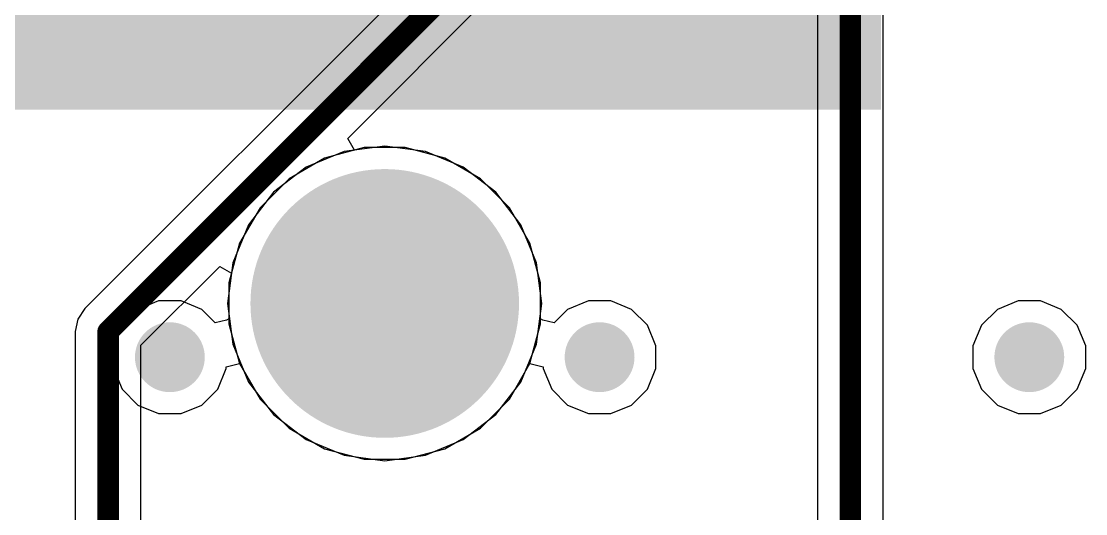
# Model space of a CAD drawing. Header units: inches. Extents: x 0.3 to 52.1, y -1.7 to 36.7.
# Drawn here: x 21.12 to 31.02, y 7.04 to 11.62 of the extents above; entities that cross this region are included whole.
import ezdxf

# ---------------------------------------------------------------- set-up
doc = ezdxf.new("R2010")
doc.units = ezdxf.units.IN
for name, color, linetype in [('Bottom Layer', 5, 'Continuous'), ('Bottom Overlay', 54, 'Continuous'), ('Bottom Solder', 6, 'Continuous'), ('Internal1', 16, 'Continuous'), ('Internal2', 76, 'Continuous'), ('Multi-Layer', 9, 'Continuous'), ('Pad Holes', 156, 'Continuous'), ('Top Layer', 1, 'Continuous'), ('Top Solder', 216, 'Continuous'), ('Via Holes', 16, 'Continuous')]:
    doc.layers.add(name, color=color, linetype=linetype)

msp = doc.modelspace()

# ---------------------------------------------------------------- hatches: boundary and pattern name
at = {"layer": 'Bottom Layer'}
h = msp.add_hatch(color=5, dxfattribs=at)
edge = h.paths.add_edge_path()
edge.add_arc((24.5, 9), 0.762, 0, 360)
h = msp.add_hatch(color=5, dxfattribs=at)
edge = h.paths.add_edge_path()
edge.add_arc((22.5, 8.5), 0.325, 0, 360)
h = msp.add_hatch(color=5, dxfattribs=at)
edge = h.paths.add_edge_path()
edge.add_arc((26.5, 8.5), 0.325, 0, 360)
h = msp.add_hatch(color=5, dxfattribs=at)
edge = h.paths.add_edge_path()
edge.add_arc((30.5, 8.5), 0.325, 0, 360)
at = {"layer": 'Bottom Overlay'}
msp.add_hatch(color=54, dxfattribs=at).paths.add_polyline_path([(4.3577, 10.804), (29.1197, 10.804), (29.1197, 16.083), (4.3577, 16.083)])
at = {"layer": 'Bottom Solder'}
h = msp.add_hatch(color=6, dxfattribs=at)
edge = h.paths.add_edge_path()
edge.add_arc((24.5, 9), 0.812, 0, 360)
at = {"layer": 'Internal1'}
h = msp.add_hatch(color=16, dxfattribs=at)
edge = h.paths.add_edge_path()
edge.add_arc((24.5, 9), 0.762, 0, 360)
h = msp.add_hatch(color=16, dxfattribs=at)
edge = h.paths.add_edge_path()
edge.add_arc((22.5, 8.5), 0.325, 0, 360)
h = msp.add_hatch(color=16, dxfattribs=at)
edge = h.paths.add_edge_path()
edge.add_arc((26.5, 8.5), 0.325, 0, 360)
h = msp.add_hatch(color=16, dxfattribs=at)
edge = h.paths.add_edge_path()
edge.add_arc((30.5, 8.5), 0.325, 0, 360)
at = {"layer": 'Internal2'}
h = msp.add_hatch(color=76, dxfattribs=at)
edge = h.paths.add_edge_path()
edge.add_arc((24.5, 9), 0.762, 0, 360)
h = msp.add_hatch(color=76, dxfattribs=at)
edge = h.paths.add_edge_path()
edge.add_arc((22.5, 8.5), 0.325, 0, 360)
h = msp.add_hatch(color=76, dxfattribs=at)
edge = h.paths.add_edge_path()
edge.add_arc((26.5, 8.5), 0.325, 0, 360)
h = msp.add_hatch(color=76, dxfattribs=at)
edge = h.paths.add_edge_path()
edge.add_arc((30.5, 8.5), 0.325, 0, 360)
at = {"layer": 'Multi-Layer'}
h = msp.add_hatch(color=9, dxfattribs=at)
edge = h.paths.add_edge_path()
edge.add_arc((24.5, 9), 0.762, 0, 360)
at = {"layer": 'Pad Holes'}
h = msp.add_hatch(color=7, dxfattribs=at)
edge = h.paths.add_edge_path()
edge.add_arc((24.5, 9), 1.25, 0, 360)
at = {"layer": 'Top Layer'}
h = msp.add_hatch(color=1, dxfattribs=at)
edge = h.paths.add_edge_path()
edge.add_arc((24.5, 9), 0.762, 0, 360)
h = msp.add_hatch(color=1, dxfattribs=at)
edge = h.paths.add_edge_path()
edge.add_arc((22.5, 8.5), 0.325, 0, 360)
h = msp.add_hatch(color=1, dxfattribs=at)
edge = h.paths.add_edge_path()
edge.add_arc((26.5, 8.5), 0.325, 0, 360)
h = msp.add_hatch(color=1, dxfattribs=at)
edge = h.paths.add_edge_path()
edge.add_arc((30.5, 8.5), 0.325, 0, 360)
at = {"layer": 'Top Solder'}
h = msp.add_hatch(color=216, dxfattribs=at)
edge = h.paths.add_edge_path()
edge.add_arc((24.5, 9), 0.812, 0, 360)
at = {"layer": 'Via Holes'}
h = msp.add_hatch(color=7, dxfattribs=at)
edge = h.paths.add_edge_path()
edge.add_arc((22.5, 8.5), 0.175, 0, 360)
h = msp.add_hatch(color=7, dxfattribs=at)
edge = h.paths.add_edge_path()
edge.add_arc((26.5, 8.5), 0.175, 0, 360)
h = msp.add_hatch(color=7, dxfattribs=at)
edge = h.paths.add_edge_path()
edge.add_arc((30.5, 8.5), 0.175, 0, 360)

# ---------------------------------------------------------------- linework, layer by layer
at = {"layer": 'Bottom Layer'}
for p, q in [((24.1215, 10.4127), (23.7687, 10.2666)), ((24.5, 10.4625), (24.1215, 10.4127)), ((24.8785, 10.4127), (24.5, 10.4625)), ((25.2313, 10.2666), (24.8785, 10.4127)), ((23.7687, 10.2666), (23.4658, 10.0342)), ((25.5342, 10.0342), (25.2313, 10.2666)), ((23.4658, 10.0342), (23.2334, 9.7313)), ((25.7666, 9.7313), (25.5342, 10.0342)), ((23.2334, 9.7313), (23.0873, 9.3785)), ((25.9127, 9.3785), (25.7666, 9.7313)), ((23.0873, 9.3785), (23.0375, 9)), ((25.9625, 9), (25.9127, 9.3785)), ((23.0375, 9), (23.0873, 8.6215)), ((25.9127, 8.6215), (25.9625, 9)), ((23.0873, 8.6215), (23.2334, 8.2687)), ((25.7666, 8.2687), (25.9127, 8.6215)), ((23.2334, 8.2687), (23.4658, 7.9658)), ((25.5342, 7.9658), (25.7666, 8.2687)), ((23.4658, 7.9658), (23.7687, 7.7334)), ((25.2313, 7.7334), (25.5342, 7.9658)), ((23.7687, 7.7334), (24.1215, 7.5873)), ((24.8785, 7.5873), (25.2313, 7.7334)), ((24.1215, 7.5873), (24.5, 7.5375)), ((24.5, 7.5375), (24.8785, 7.5873))]:
    msp.add_line(p, q, dxfattribs=at)
at = {"layer": 'Internal1'}
for p, q in [((24.3091, 10.45), (23.9403, 10.3512)), ((24.6909, 10.45), (24.3091, 10.45)), ((25.0597, 10.3512), (24.6909, 10.45)), ((23.9403, 10.3512), (23.6097, 10.1603)), ((25.3903, 10.1603), (25.0597, 10.3512)), ((23.6097, 10.1603), (23.3397, 9.8903)), ((25.6603, 9.8903), (25.3903, 10.1603)), ((23.3397, 9.8903), (23.1488, 9.5597)), ((25.8512, 9.5597), (25.6603, 9.8903)), ((23.1488, 9.5597), (23.05, 9.1909)), ((25.95, 9.1909), (25.8512, 9.5597)), ((23.05, 9.1909), (23.05, 8.8091)), ((25.95, 8.8091), (25.95, 9.1909)), ((23.05, 8.8091), (23.1488, 8.4403)), ((25.8512, 8.4403), (25.95, 8.8091)), ((23.1488, 8.4403), (23.3397, 8.1097)), ((25.6603, 8.1097), (25.8512, 8.4403)), ((23.3397, 8.1097), (23.6097, 7.8397)), ((25.3903, 7.8397), (25.6603, 8.1097)), ((23.6097, 7.8397), (23.9403, 7.6488)), ((25.0597, 7.6488), (25.3903, 7.8397)), ((23.9403, 7.6488), (24.3091, 7.55)), ((24.6909, 7.55), (25.0597, 7.6488)), ((24.3091, 7.55), (24.6909, 7.55))]:
    msp.add_line(p, q, dxfattribs=at)
at = {"layer": 'Internal2'}
for p, q in [((24.3091, 10.45), (23.9403, 10.3512)), ((24.6909, 10.45), (24.3091, 10.45)), ((25.0597, 10.3512), (24.6909, 10.45)), ((23.9403, 10.3512), (23.6097, 10.1603)), ((25.3903, 10.1603), (25.0597, 10.3512)), ((23.6097, 10.1603), (23.3397, 9.8903)), ((25.6603, 9.8903), (25.3903, 10.1603)), ((23.3397, 9.8903), (23.1488, 9.5597)), ((25.8512, 9.5597), (25.6603, 9.8903)), ((23.1488, 9.5597), (23.05, 9.1909)), ((25.95, 9.1909), (25.8512, 9.5597)), ((23.05, 9.1909), (23.05, 8.8584)), ((25.95, 8.8584), (25.95, 9.1909)), ((22.3956, 9.025), (22.2026, 8.9451)), ((22.6044, 9.025), (22.3956, 9.025)), ((22.7974, 8.9451), (22.6044, 9.025)), ((26.3956, 9.025), (26.2026, 8.9451)), ((26.6044, 9.025), (26.3956, 9.025)), ((26.7974, 8.9451), (26.6044, 9.025)), ((30.3956, 9.025), (30.2026, 8.9451)), ((30.6044, 9.025), (30.3956, 9.025)), ((30.7974, 8.9451), (30.6044, 9.025)), ((22.2026, 8.9451), (22.0549, 8.7974)), ((22.923, 8.8195), (22.7974, 8.9451)), ((26.2026, 8.9451), (26.077, 8.8195)), ((26.9451, 8.7974), (26.7974, 8.9451)), ((30.2026, 8.9451), (30.0549, 8.7974)), ((30.9451, 8.7974), (30.7974, 8.9451)), ((23.027, 8.845), (22.923, 8.8195)), ((23.05, 8.8584), (23.027, 8.845)), ((25.973, 8.845), (25.95, 8.8584)), ((26.077, 8.8195), (25.973, 8.845)), ((22.0549, 8.7974), (21.975, 8.6044)), ((27.025, 8.6044), (26.9451, 8.7974)), ((30.0549, 8.7974), (29.975, 8.6044)), ((31.025, 8.6044), (30.9451, 8.7974)), ((21.975, 8.6044), (21.975, 8.3956)), ((27.025, 8.3956), (27.025, 8.6044)), ((29.975, 8.6044), (29.975, 8.3956)), ((31.025, 8.3956), (31.025, 8.6044)), ((23.025, 8.4117), (23.1488, 8.4403)), ((23.1488, 8.4403), (23.3397, 8.1097)), ((25.6603, 8.1097), (25.8512, 8.4403)), ((25.8512, 8.4403), (25.975, 8.4117)), ((21.975, 8.3956), (22.0549, 8.2026)), ((22.9451, 8.2026), (23.025, 8.3956)), ((23.025, 8.3956), (23.025, 8.4117)), ((25.975, 8.4117), (25.975, 8.3956)), ((25.975, 8.3956), (26.0549, 8.2026)), ((26.9451, 8.2026), (27.025, 8.3956)), ((29.975, 8.3956), (30.0549, 8.2026)), ((30.9451, 8.2026), (31.025, 8.3956)), ((22.0549, 8.2026), (22.2026, 8.0549)), ((22.7974, 8.0549), (22.9451, 8.2026)), ((26.0549, 8.2026), (26.2026, 8.0549)), ((26.7974, 8.0549), (26.9451, 8.2026)), ((30.0549, 8.2026), (30.2026, 8.0549)), ((30.7974, 8.0549), (30.9451, 8.2026)), ((22.2026, 8.0549), (22.3956, 7.975)), ((22.6044, 7.975), (22.7974, 8.0549)), ((23.3397, 8.1097), (23.6097, 7.8397)), ((25.3903, 7.8397), (25.6603, 8.1097)), ((26.2026, 8.0549), (26.3956, 7.975)), ((26.6044, 7.975), (26.7974, 8.0549)), ((30.2026, 8.0549), (30.3956, 7.975)), ((30.6044, 7.975), (30.7974, 8.0549)), ((22.3956, 7.975), (22.6044, 7.975)), ((26.3956, 7.975), (26.6044, 7.975)), ((30.3956, 7.975), (30.6044, 7.975)), ((23.6097, 7.8397), (23.9403, 7.6488)), ((25.0597, 7.6488), (25.3903, 7.8397)), ((23.9403, 7.6488), (24.3091, 7.55)), ((24.6909, 7.55), (25.0597, 7.6488)), ((24.3091, 7.55), (24.6909, 7.55))]:
    msp.add_line(p, q, dxfattribs=at)
at = {"layer": 'Top Layer'}
for p, q in [((28.5282, 21.2543), (28.5282, 6.0658)), ((29.1399, 6.1925), (29.1399, 18.6265)), ((27.7405, 14.9862), (21.7087, 8.9545)), ((24.1552, 10.5357), (28.2626, 14.6432)), ((24.2187, 10.4258), (24.1552, 10.5357)), ((24.3091, 10.45), (24.2187, 10.4258)), ((24.6909, 10.45), (24.3091, 10.45)), ((25.0597, 10.3512), (24.6909, 10.45)), ((25.3903, 10.1603), (25.0597, 10.3512)), ((25.6603, 9.8903), (25.3903, 10.1603)), ((25.8512, 9.5597), (25.6603, 9.8903)), ((25.95, 9.1909), (25.8512, 9.5597)), ((22.2309, 8.6115), (22.9642, 9.3448)), ((22.9642, 9.3448), (23.0742, 9.2813)), ((23.0742, 9.2813), (23.05, 9.1909)), ((23.05, 9.1909), (23.05, 8.8091)), ((25.95, 8.8091), (25.95, 9.1909)), ((21.7087, 8.9545), (21.6424, 8.8552)), ((21.6424, 8.8552), (21.6191, 8.7382)), ((21.6191, 8.7382), (21.6191, 8.7382)), ((21.6191, 8.7382), (21.6191, 4.0774)), ((23.05, 8.8091), (23.1488, 8.4403)), ((25.8512, 8.4403), (25.95, 8.8091)), ((22.2309, 3.9507), (22.2309, 8.6115)), ((23.1488, 8.4403), (23.3397, 8.1097)), ((25.6603, 8.1097), (25.8512, 8.4403)), ((23.3397, 8.1097), (23.6097, 7.8397)), ((25.3903, 7.8397), (25.6603, 8.1097)), ((23.6097, 7.8397), (23.9403, 7.6488)), ((25.0597, 7.6488), (25.3903, 7.8397)), ((23.9403, 7.6488), (24.3091, 7.55)), ((24.6909, 7.55), (25.0597, 7.6488)), ((24.3091, 7.55), (24.6909, 7.55))]:
    msp.add_line(p, q, dxfattribs=at)
for points in [[(28.8341, 6.0658, 0.2, 0.2, 0), (28.8341, 21.8103, 0.2, 0.2, 0)], [(21.925, 8.7382, 0.2, 0.2, 0), (28.0464, 14.8595, 0.2, 0.2, 0)], [(21.925, 3.9507, 0.2, 0.2, 0), (21.925, 8.7382, 0.2, 0.2, 0)]]:
    msp.add_lwpolyline(points, format="xyseb", dxfattribs=at)
msp.add_lwpolyline([(21.875, 8.7382, 0.1, 0.1, 1), (21.975, 8.7382, 0.1, 0.1, 1)], format="xyseb", close=True, dxfattribs=at)
msp.add_lwpolyline([(21.875, 8.7382, 0.1, 0.1, 1), (21.975, 8.7382, 0.1, 0.1, 1)], format="xyseb", close=True, dxfattribs=at)

doc.saveas('drawing.dxf')
